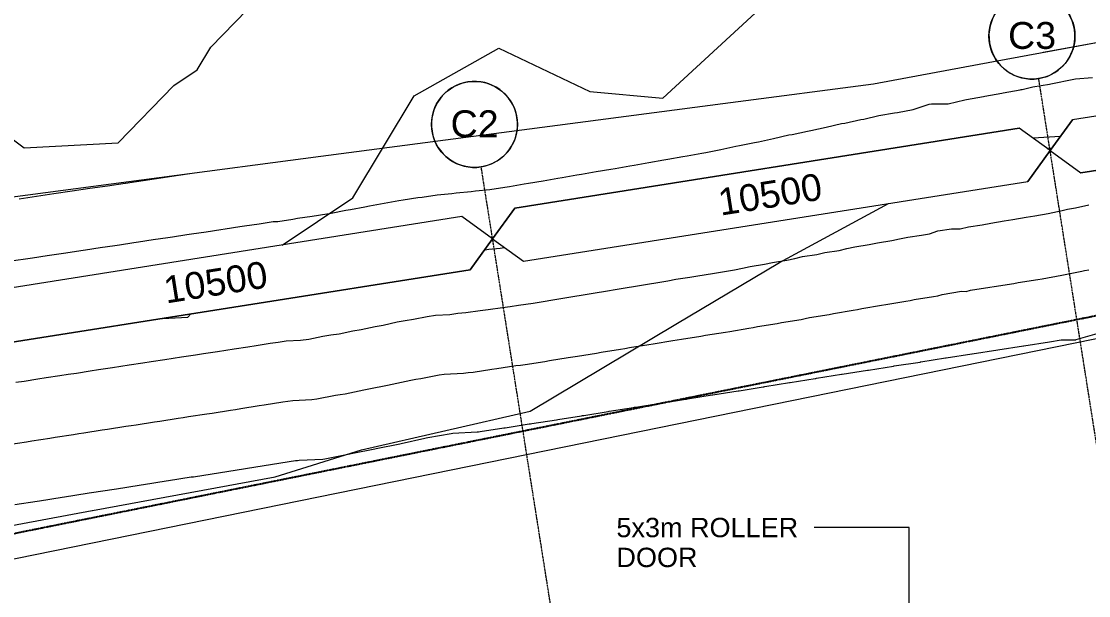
# Model space of a CAD drawing. Header units: millimetres. Extents: x -2612262 to -2065320, y 3717813 to 4283368.
# Drawn here: x -2326216 to -2306361, y 4045058 to 4055740 of the extents above; entities that cross this region are included whole.
import ezdxf

# ---------------------------------------------------------------- set-up
doc = ezdxf.new("R2010")
doc.units = ezdxf.units.MM
for name, pattern in [('AEC_Double Dash', [39, 15, -4, 6, -4, 6, -4]), ('Aligning Line', [3.2004, 1.6002, -1.6002]), ('BOUNDARY Tighter', [8, 4, -2, 0, -2]), ('Grid Line', [21, 12, -3, 3, -3])]:
    doc.linetypes.add(name, pattern=pattern)
for name, color, linetype, lineweight in [('A-ANNO-DIMS', 211, 'Continuous', 5), ('A-ANNO-DIMS-200', 211, 'Continuous', 5), ('A-ANNO-NOTE', 131, 'Continuous', 5), ('A-DETL', 90, 'Continuous', 18), ('A-DETL-GENF', 92, 'Continuous', 5), ('A-FLOR', 192, 'Continuous', 5), ('C-PROP-LINE', 91, 'AEC_Double Dash', 13), ('C-TOPO', 7, 'Continuous', 5), ('C-TOPO-MAJR', 7, 'Continuous', 20), ('C-TOPO-MINR', 7, 'Continuous', 5), ('G-ANNO-REFR', 1, 'Aligning Line', 5), ('G-ANNO-TEXT', 231, 'Continuous', 5), ('S-GRID', 1, 'Continuous', 5), ('S-GRID-IDEN', 1, 'Continuous', 5)]:
    doc.layers.add(name, color=color, linetype=linetype, lineweight=lineweight)
doc.styles.add('Arial', font='arial.ttf', dxfattribs={"height": 500})
doc.styles.add('Arial_4', font='arial.ttf', dxfattribs={"height": 360})
doc.dimstyles.new('2_5-Diagonal-_deg_-Decimal_O', dxfattribs={"dimscale": 304.8, "dimtxt": 510.1297, "dimasz": 0.984252, "dimexe": 0.656168, "dimexo": 0.0625, "dimgap": 0.984252, "dimtad": 1, "dimdec": 0, "dimzin": 0, "dimdsep": 46, "dimtxsty": 'Arial', "dimblk1": 'OBLIQUE', "dimblk2": 'OBLIQUE', "dimsah": 1, "dimcen": 0.09, "dimdle": 0.656168, "dimazin": 0, "dimtfac": 1, "dimtdec": 4, "dimtix": 1, "dimtmove": 0, "dimatfit": 3, "dimfxl": 3.28084, "dimfxlon": 1, "dimtvp": 1, "dimtfill": 1, "dimtolj": 1, "dimtzin": 0, "dimlwd": 15, "dimlwe": 15, "dimarcsym": 2})
picture_1 = doc.add_image_def('image1.jpg', size_in_pixel=(6528, 5638))

# ---------------------------------------------------------------- blocks, each defined once
blk = doc.blocks.new('Family - ___-240017-GA - Part B')
at = {"layer": 'C-PROP-LINE', "color": 20}
blk.add_line((-2260611, 4059444), (-2348376, 4041776), dxfattribs=at)
blk = doc.blocks.new('Dimension - Grids _2D_ - 1-200-2187043-GA - Part B')
at = {"layer": 'A-DETL-GENF'}
for p, q in [((-4573, 500), (-5073, 0)), ((-5073, 0), (-4573, 500)), ((4927, 500), (-4573, 500)), ((-4573, 500), (4927, 500)), ((5427, 0), (4927, 500)), ((5427, 0), (4927, 500)), ((-5073, 0), (-4573, -500)), ((-5073, 0), (-4573, -500)), ((4927, -500), (5427, 0)), ((5427, 0), (4927, -500)), ((-4573, -500), (4927, -500)), ((-4573, -500), (4927, -500))]:
    blk.add_line(p, q, dxfattribs=at)
blk = doc.blocks.new('Dimension - Grids _2D_ - 1-200-2186991-GA - Part B')
at = {"layer": 'A-DETL-GENF'}
for p, q in [((-4573, 500), (-5073, 0)), ((-5073, 0), (-4573, 500)), ((4927, 500), (-4573, 500)), ((-4573, 500), (4927, 500)), ((5427, 0), (4927, 500)), ((5427, 0), (4927, 500)), ((-5073, 0), (-4573, -500)), ((-5073, 0), (-4573, -500)), ((4927, -500), (5427, 0)), ((5427, 0), (4927, -500)), ((-4573, -500), (4927, -500)), ((-4573, -500), (4927, -500))]:
    blk.add_line(p, q, dxfattribs=at)
blk = doc.blocks.new('Grid - A1-203820-GA - Part B')
at = {"layer": 'S-GRID-IDEN'}
blk.add_circle((0, 0), 4, dxfattribs=at)
for start, end in [(360, 180), (180, 360)]:
    blk.add_arc((0, 0), 4, start, end, dxfattribs=at)
blk = doc.blocks.new('DIMBLOCK1-GA - Part B')
at = {"layer": 'A-ANNO-DIMS-200', "lineweight": 15}
for p, q in [((-2327823, 4050069), (-2327874, 4050388)), ((-2327823, 4050069), (-2327698, 4050241)), ((-2327823, 4050069), (-2327948, 4049898)), ((-2327823, 4050069), (-2327823, 4050069)), ((-2327823, 4050069), (-2327792, 4049872)), ((-2337983, 4048155), (-2338052, 4048471)), ((-2337983, 4048155), (-2337869, 4048334)), ((-2337983, 4048155), (-2338098, 4047977)), ((-2337983, 4048155), (-2337941, 4047960))]:
    blk.add_line(p, q, dxfattribs=at)
for start, end in [(98.93584, 102.39889), (99.00033, 102.33441)]:
    blk.add_arc((-2300024, 3874558), 177699, start, end, dxfattribs=at)
at = {"layer": 'A-ANNO-DIMS-200', "color": 0, "lineweight": 15, "insert": (-2333895, 4049968), "char_height": 500, "width": 1958.9, "attachment_point": 1, "rotation": 10.6674, "line_spacing_factor": 0.941778, "style": 'Arial', "bg_fill": 3, "box_fill_scale": 1.25, "bg_fill_color": 256, "bg_fill_true_color": 13158600, "bg_fill_transparency": 0}
blk.add_mtext('3.33°', dxfattribs=at)
blk = doc.blocks.new('_Oblique')
at = {"color": 0, "linetype": 'ByBlock', "lineweight": -2}
blk.add_line((-0.5, -0.5), (0.5, 0.5), dxfattribs=at)
blk = doc.blocks.new('DIMBLOCK2-GA - Part B')
at = {"layer": 'A-ANNO-DIMS-200', "lineweight": 15}
for p, q in [((-2337980, 4048142), (-2338057, 4048493)), ((-2337980, 4048142), (-2337866, 4048320)), ((-2337980, 4048142), (-2338095, 4047963)), ((-2337980, 4048142), (-2337980, 4048142)), ((-2337980, 4048142), (-2337938, 4047946)), ((-2348008, 4045641), (-2348105, 4045988)), ((-2348008, 4045641), (-2347904, 4045826)), ((-2348008, 4045641), (-2348112, 4045457)), ((-2348008, 4045641), (-2347954, 4045449))]:
    blk.add_line(p, q, dxfattribs=at)
for start, end in [(102.26992, 105.7319), (102.33441, 105.66741)]:
    blk.add_arc((-2300024, 3874558), 177685, start, end, dxfattribs=at)
at = {"layer": 'A-ANNO-DIMS-200', "color": 0, "lineweight": 15, "insert": (-2344034, 4047688), "char_height": 500, "width": 1958.9, "attachment_point": 1, "rotation": 14.0009, "line_spacing_factor": 0.941778, "style": 'Arial', "bg_fill": 3, "box_fill_scale": 1.25, "bg_fill_color": 256, "bg_fill_true_color": 13158600, "bg_fill_transparency": 0}
blk.add_mtext('3.33°', dxfattribs=at)

msp = doc.modelspace()

# ---------------------------------------------------------------- linework, layer by layer
at = {"layer": 'A-DETL', "linetype": 'BOUNDARY Tighter', "lineweight": 25}
msp.add_line((-2260610.9, 4059443.9), (-2352562.9, 4040932.7), dxfattribs=at)
at = {"layer": 'A-FLOR'}
msp.add_line((-2352562.9, 4040410), (-2277851.4, 4055610.2), dxfattribs=at)
at = {"layer": 'C-TOPO'}
for p, q in [((-2308129.2, 4054993.8), (-2298563.6, 4056765.9)), ((-2307208.8, 4055164.3), (-2300044.7, 4056491.5)), ((-2310364.7, 4054579.7), (-2308129.2, 4054993.8)), ((-2313024.2, 4054230.7), (-2310364.7, 4054579.7)), ((-2320644.8, 4053230.9), (-2313024.2, 4054230.7)), ((-2328587.6, 4052188.8), (-2320644.8, 4053230.9))]:
    msp.add_line(p, q, dxfattribs=at)
at = {"layer": 'C-TOPO-MAJR', "color": 8, "lineweight": 15}
for p, q in [((-2307127.7, 4053370.9), (-2307078.5, 4053382.6)), ((-2307078.5, 4053382.6), (-2307039.4, 4053389.1)), ((-2317595.4, 4051491.5), (-2317517.5, 4051503.8)), ((-2317517.5, 4051503.8), (-2317310.5, 4051522.2)), ((-2317310.5, 4051522.2), (-2317232.3, 4051535))]:
    msp.add_line(p, q, dxfattribs=at)
at = {"layer": 'C-TOPO-MINR', "color": 253}
for p, q in [((-2322691.1, 4055259.5), (-2321563.8, 4056423.5)), ((-2314283.6, 4054307.9), (-2312008.8, 4056407.4)), ((-2322945.2, 4054838), (-2322691.1, 4055259.5)), ((-2318905.8, 4054357), (-2317332.7, 4055241.3)), ((-2317332.7, 4055241.3), (-2315638.5, 4054435.1)), ((-2323379.9, 4054547.5), (-2322945.2, 4054838)), ((-2307065.2, 4054578.5), (-2306636.4, 4054665.1)), ((-2306636.4, 4054665.1), (-2306603.2, 4054672.7)), ((-2306603.2, 4054672.7), (-2306288.1, 4054694.5)), ((-2324413.2, 4053479.3), (-2323379.9, 4054547.5)), ((-2315638.5, 4054435.1), (-2314283.6, 4054307.9)), ((-2308290.7, 4054347.5), (-2307977.4, 4054405.1)), ((-2307977.4, 4054405.1), (-2307952.8, 4054408.9)), ((-2307952.8, 4054408.9), (-2307638, 4054467)), ((-2307638, 4054467), (-2307617.7, 4054470.5)), ((-2307617.7, 4054470.5), (-2307597.1, 4054474.7)), ((-2307597.1, 4054474.7), (-2307399.2, 4054521.8)), ((-2307399.2, 4054521.8), (-2307091.7, 4054572.3)), ((-2307091.7, 4054572.3), (-2307065.2, 4054578.5)), ((-2320051.2, 4052456.9), (-2318905.8, 4054357)), ((-2309624.8, 4054098.6), (-2309325.8, 4054197.5)), ((-2309325.8, 4054197.5), (-2309285.8, 4054203.7)), ((-2309285.8, 4054203.7), (-2308973.7, 4054202.4)), ((-2308973.7, 4054202.4), (-2308663.9, 4054280.7)), ((-2308663.9, 4054280.7), (-2308631.2, 4054285.5)), ((-2308631.2, 4054285.5), (-2308319.4, 4054342.8)), ((-2308319.4, 4054342.8), (-2308290.7, 4054347.5)), ((-2310264.5, 4053986.9), (-2309970.2, 4054038.6)), ((-2309970.2, 4054038.6), (-2309919.9, 4054046.7)), ((-2309919.9, 4054046.7), (-2309624.8, 4054098.6)), ((-2326843.9, 4053889.7), (-2326161.5, 4053387.7)), ((-2311246, 4053773.8), (-2310958.3, 4053838.5)), ((-2310958.3, 4053838.5), (-2310899.8, 4053847.7)), ((-2310899.8, 4053847.7), (-2310602.3, 4053913.9)), ((-2310602.3, 4053913.9), (-2310544.5, 4053922.7)), ((-2310544.5, 4053922.7), (-2310264.5, 4053986.9)), ((-2312225.6, 4053562.6), (-2311941.6, 4053626.1)), ((-2311941.6, 4053626.1), (-2311876.6, 4053636.3)), ((-2311876.6, 4053636.3), (-2311593.5, 4053699.9)), ((-2311593.5, 4053699.9), (-2311530.5, 4053709.8)), ((-2311530.5, 4053709.8), (-2311246, 4053773.8)), ((-2326161.5, 4053387.7), (-2324413.2, 4053479.3)), ((-2313205.4, 4053357.6), (-2312926, 4053417.6)), ((-2312926, 4053417.6), (-2312855, 4053428.8)), ((-2312855, 4053428.8), (-2312575.1, 4053489)), ((-2312575.1, 4053489), (-2312505.7, 4053499.9)), ((-2312505.7, 4053499.9), (-2312225.6, 4053562.6)), ((-2314187.4, 4053176.2), (-2313910.4, 4053225.3)), ((-2313910.4, 4053225.3), (-2313832.9, 4053237.2)), ((-2313832.9, 4053237.2), (-2313554.9, 4053286.4)), ((-2313554.9, 4053286.4), (-2313482, 4053298.2)), ((-2313482, 4053298.2), (-2313205.4, 4053357.6)), ((-2315249.4, 4052992.7), (-2315170.5, 4053005.2)), ((-2315170.5, 4053005.2), (-2314894, 4053054.1)), ((-2314894, 4053054.1), (-2314815.8, 4053066.4)), ((-2314815.8, 4053066.4), (-2314540.9, 4053115.1)), ((-2314540.9, 4053115.1), (-2314263.7, 4053164.2)), ((-2314263.7, 4053164.2), (-2314187.4, 4053176.2)), ((-2323951.8, 4052781.2), (-2323621.7, 4052830.2)), ((-2323621.7, 4052830.2), (-2323621, 4052830.3)), ((-2323621, 4052830.3), (-2323291.9, 4052879.2)), ((-2323291.9, 4052879.2), (-2323291.5, 4052879.2)), ((-2323291.5, 4052879.2), (-2323037.3, 4052917)), ((-2316508.4, 4052773.2), (-2316234.7, 4052821.6)), ((-2316234.7, 4052821.6), (-2316153.3, 4052834.4)), ((-2316153.3, 4052834.4), (-2315879.5, 4052882.8)), ((-2315879.5, 4052882.8), (-2315798.8, 4052895.6)), ((-2315798.8, 4052895.6), (-2315524.8, 4052944)), ((-2315524.8, 4052944), (-2315249.4, 4052992.7)), ((-2325269.8, 4052585.7), (-2324941.7, 4052634.4)), ((-2324941.7, 4052634.4), (-2324613.1, 4052683.1)), ((-2324613.1, 4052683.1), (-2324611.1, 4052683.4)), ((-2324611.1, 4052683.4), (-2324282.3, 4052732.2)), ((-2324282.3, 4052732.2), (-2324280.7, 4052732.4)), ((-2324280.7, 4052732.4), (-2323951.8, 4052781.2)), ((-2317767.7, 4052587.7), (-2317499.9, 4052611.5)), ((-2317499.9, 4052611.5), (-2317220.9, 4052657.2)), ((-2317220.9, 4052657.2), (-2317135.4, 4052670.3)), ((-2317135.4, 4052670.3), (-2316861.9, 4052715.2)), ((-2316861.9, 4052715.2), (-2316781.2, 4052728.4)), ((-2316781.2, 4052728.4), (-2316508.4, 4052773.2)), ((-2326258.7, 4052438.9), (-2325931.6, 4052487.5)), ((-2325931.6, 4052487.5), (-2325613, 4052534.9)), ((-2325613, 4052534.9), (-2325609.7, 4052535.4)), ((-2325609.7, 4052535.4), (-2325272.6, 4052585.2)), ((-2325272.6, 4052585.2), (-2325269.8, 4052585.7)), ((-2319469.3, 4052360.3), (-2319195.1, 4052404.8)), ((-2319195.1, 4052404.8), (-2319114.8, 4052419.3)), ((-2319114.8, 4052419.3), (-2318840.4, 4052463.9)), ((-2318840.4, 4052463.9), (-2318757.8, 4052467.7)), ((-2318757.8, 4052467.7), (-2318483.8, 4052512.3)), ((-2318483.8, 4052512.3), (-2318207.8, 4052537)), ((-2318207.8, 4052537), (-2318126.2, 4052549.9)), ((-2318126.2, 4052549.9), (-2317850.7, 4052574.6)), ((-2317850.7, 4052574.6), (-2317767.7, 4052587.7)), ((-2320450.4, 4052174.7), (-2320178.9, 4052224.7)), ((-2320178.9, 4052224.7), (-2320095.7, 4052241.6)), ((-2320095.7, 4052241.6), (-2319823.8, 4052291.6)), ((-2319823.8, 4052291.6), (-2319741.7, 4052310.3)), ((-2319741.7, 4052310.3), (-2319469.3, 4052360.3)), ((-2307111.5, 4052167.8), (-2306856.8, 4052219.9)), ((-2306856.8, 4052219.9), (-2306757.8, 4052243.5)), ((-2306757.8, 4052243.5), (-2306604.1, 4052268.7)), ((-2306604.1, 4052268.7), (-2306359.2, 4052326.2)), ((-2321793.3, 4051974.9), (-2321528.9, 4052014.3)), ((-2321528.9, 4052014.3), (-2321442, 4052018.2)), ((-2321442, 4052018.2), (-2321163.2, 4052059.5)), ((-2321163.2, 4052059.5), (-2321078.1, 4052076.6)), ((-2321078.1, 4052076.6), (-2320806.7, 4052117)), ((-2320806.7, 4052117), (-2320534.7, 4052157.4)), ((-2320534.7, 4052157.4), (-2320450.4, 4052174.7)), ((-2308183.8, 4051986), (-2307930.9, 4052026.9)), ((-2307930.9, 4052026.9), (-2307773.2, 4052055.9)), ((-2307773.2, 4052055.9), (-2307520.9, 4052095.1)), ((-2307520.9, 4052095.1), (-2307363.1, 4052124.2)), ((-2307363.1, 4052124.2), (-2307111.5, 4052167.8)), ((-2323050.1, 4051786.7), (-2322779, 4051826.9)), ((-2322779, 4051826.9), (-2322507.4, 4051867.3)), ((-2322507.4, 4051867.3), (-2322421.8, 4051880.8)), ((-2322421.8, 4051880.8), (-2322150.4, 4051921.1)), ((-2322150.4, 4051921.1), (-2322064.7, 4051934.6)), ((-2322064.7, 4051934.6), (-2321793.3, 4051974.9)), ((-2309320.5, 4051789.8), (-2309167.8, 4051840.3)), ((-2309167.8, 4051840.3), (-2308911.2, 4051880.1)), ((-2308911.2, 4051880.1), (-2308752.6, 4051879.4)), ((-2308752.6, 4051879.4), (-2308595.1, 4051919.2)), ((-2308595.1, 4051919.2), (-2308341.6, 4051957)), ((-2308341.6, 4051957), (-2308183.8, 4051986)), ((-2324392.8, 4051585.1), (-2324122, 4051625.3)), ((-2324122, 4051625.3), (-2324035.4, 4051638.9)), ((-2324035.4, 4051638.9), (-2323764.7, 4051679.1)), ((-2323764.7, 4051679.1), (-2323493, 4051719.3)), ((-2323493, 4051719.3), (-2323406.9, 4051732.9)), ((-2323406.9, 4051732.9), (-2323136.2, 4051773.1)), ((-2323136.2, 4051773.1), (-2323050.1, 4051786.7)), ((-2310444.7, 4051587.7), (-2310291.4, 4051621.9)), ((-2310291.4, 4051621.9), (-2310021, 4051663)), ((-2310021, 4051663), (-2309877.4, 4051695.9)), ((-2309877.4, 4051695.9), (-2309726.4, 4051722.5)), ((-2309726.4, 4051722.5), (-2309471.2, 4051763.3)), ((-2309471.2, 4051763.3), (-2309320.5, 4051789.8)), ((-2325735.8, 4051383.5), (-2325472.8, 4051422.6)), ((-2325472.8, 4051422.6), (-2325385.8, 4051436.3)), ((-2325385.8, 4051436.3), (-2325107.8, 4051477.4)), ((-2325107.8, 4051477.4), (-2325020.7, 4051491.2)), ((-2325020.7, 4051491.2), (-2324750.3, 4051531.3)), ((-2324750.3, 4051531.3), (-2324479.4, 4051571.4)), ((-2324479.4, 4051571.4), (-2324392.8, 4051585.1)), ((-2311416.7, 4051405.3), (-2311269.6, 4051438.4)), ((-2311269.6, 4051438.4), (-2311004.4, 4051479.9)), ((-2311004.4, 4051479.9), (-2310857.1, 4051513.1)), ((-2310857.1, 4051513.1), (-2310708.2, 4051546.6)), ((-2310708.2, 4051546.6), (-2310444.7, 4051587.7)), ((-2326363.6, 4051289.5), (-2326093.5, 4051329.6)), ((-2326093.5, 4051329.6), (-2326005.9, 4051343.4)), ((-2326005.9, 4051343.4), (-2325735.8, 4051383.5)), ((-2312656.1, 4051182.5), (-2312389.7, 4051224.4)), ((-2312389.7, 4051224.4), (-2312243, 4051256)), ((-2312243, 4051256), (-2311976.3, 4051297.9)), ((-2311976.3, 4051297.9), (-2311830.1, 4051330.6)), ((-2311830.1, 4051330.6), (-2311681.8, 4051363.8)), ((-2311681.8, 4051363.8), (-2311416.7, 4051405.3)), ((-2313630.6, 4051009.3), (-2313356.6, 4051051.4)), ((-2313356.6, 4051051.4), (-2313209.7, 4051077.4)), ((-2313209.7, 4051077.4), (-2312948.8, 4051119.6)), ((-2312948.8, 4051119.6), (-2312803.2, 4051150.9)), ((-2312803.2, 4051150.9), (-2312656.1, 4051182.5)), ((-2307225.7, 4050952.7), (-2306858.4, 4051016.4)), ((-2306858.4, 4051016.4), (-2306486.6, 4051092.5)), ((-2306486.6, 4051092.5), (-2306437.1, 4051104.3)), ((-2306437.1, 4051104.3), (-2306360.3, 4051116.9)), ((-2315018.7, 4050778.9), (-2314752.7, 4050820.9)), ((-2314752.7, 4050820.9), (-2314604.8, 4050847.1)), ((-2314604.8, 4050847.1), (-2314338.1, 4050889.2)), ((-2314338.1, 4050889.2), (-2314191.6, 4050915.1)), ((-2314191.6, 4050915.1), (-2314043.8, 4050941.3)), ((-2314043.8, 4050941.3), (-2313777.6, 4050983.3)), ((-2313777.6, 4050983.3), (-2313630.6, 4051009.3)), ((-2308116, 4050807.5), (-2307751, 4050866.6)), ((-2307751, 4050866.6), (-2307671, 4050881.3)), ((-2307671, 4050881.3), (-2307304.9, 4050938.1)), ((-2307304.9, 4050938.1), (-2307225.7, 4050952.7)), ((-2316141.7, 4050590.4), (-2315993.5, 4050616.6)), ((-2315993.5, 4050616.6), (-2315727.9, 4050658.5)), ((-2315727.9, 4050658.5), (-2315580.2, 4050684.6)), ((-2315580.2, 4050684.6), (-2315313.8, 4050726.7)), ((-2315313.8, 4050726.7), (-2315166.6, 4050752.8)), ((-2315166.6, 4050752.8), (-2315018.7, 4050778.9)), ((-2309604.5, 4050564.4), (-2309246.9, 4050621.6)), ((-2309246.9, 4050621.6), (-2309168.4, 4050635.4)), ((-2309168.4, 4050635.4), (-2309088.9, 4050661.7)), ((-2309088.9, 4050661.7), (-2308723.9, 4050718.3)), ((-2308723.9, 4050718.3), (-2308642, 4050718)), ((-2308642, 4050718), (-2308560.7, 4050738.5)), ((-2308560.7, 4050738.5), (-2308196.8, 4050792.7)), ((-2308196.8, 4050792.7), (-2308116, 4050807.5)), ((-2317531.7, 4050378.1), (-2317267.3, 4050419.9)), ((-2317267.3, 4050419.9), (-2317121.2, 4050432.9)), ((-2317121.2, 4050432.9), (-2316969, 4050457.7)), ((-2316969, 4050457.7), (-2316697, 4050499.7)), ((-2316697, 4050499.7), (-2316548.4, 4050524.1)), ((-2316548.4, 4050524.1), (-2316289.4, 4050566.1)), ((-2316289.4, 4050566.1), (-2316141.7, 4050590.4)), ((-2310583.2, 4050400.6), (-2310217.2, 4050457.8)), ((-2310217.2, 4050457.8), (-2310136, 4050475.9)), ((-2310136, 4050475.9), (-2309759.2, 4050533.2)), ((-2309759.2, 4050533.2), (-2309683.8, 4050550.5)), ((-2309683.8, 4050550.5), (-2309604.5, 4050564.4)), ((-2318923.4, 4050201.4), (-2318666.2, 4050247.9)), ((-2318666.2, 4050247.9), (-2318513.5, 4050272.7)), ((-2318513.5, 4050272.7), (-2318247.3, 4050285.1)), ((-2318247.3, 4050285.1), (-2318096.8, 4050309.5)), ((-2318096.8, 4050309.5), (-2317945.1, 4050323.1)), ((-2317945.1, 4050323.1), (-2317682.5, 4050364.6)), ((-2317682.5, 4050364.6), (-2317531.7, 4050378.1)), ((-2311632.3, 4050214.6), (-2311551.9, 4050232.6)), ((-2311551.9, 4050232.6), (-2311186.8, 4050289.8)), ((-2311186.8, 4050289.8), (-2311107.7, 4050307.6)), ((-2311107.7, 4050307.6), (-2310741.3, 4050365)), ((-2310741.3, 4050365), (-2310662.7, 4050382.7)), ((-2310662.7, 4050382.7), (-2310583.2, 4050400.6)), ((-2319895.7, 4050009.7), (-2319636.9, 4050062.4)), ((-2319636.9, 4050062.4), (-2319485.7, 4050090.3)), ((-2319485.7, 4050090.3), (-2319227.4, 4050148.8)), ((-2319227.4, 4050148.8), (-2319076, 4050176.6)), ((-2319076, 4050176.6), (-2318923.4, 4050201.4)), ((-2313037, 4049972.9), (-2312682.2, 4050030.4)), ((-2312682.2, 4050030.4), (-2312602, 4050047.6)), ((-2312602, 4050047.6), (-2312521.1, 4050064.9)), ((-2312521.1, 4050064.9), (-2312157.1, 4050122.2)), ((-2312157.1, 4050122.2), (-2312076.9, 4050139.5)), ((-2312076.9, 4050139.5), (-2311711.6, 4050196.9)), ((-2311711.6, 4050196.9), (-2311632.3, 4050214.6)), ((-2321023.5, 4049808.2), (-2320868.4, 4049831.2)), ((-2320868.4, 4049831.2), (-2320608.5, 4049883.6)), ((-2320608.5, 4049883.6), (-2320457.5, 4049906)), ((-2320457.5, 4049906), (-2320306.2, 4049928.5)), ((-2320306.2, 4049928.5), (-2320046.8, 4049981.9)), ((-2320046.8, 4049981.9), (-2319895.7, 4050009.7)), ((-2314016.9, 4049815.1), (-2313933.9, 4049829.8)), ((-2313933.9, 4049829.8), (-2313572.7, 4049886.8)), ((-2313572.7, 4049886.8), (-2313490.6, 4049901.3)), ((-2313490.6, 4049901.3), (-2313118.5, 4049958.5)), ((-2313118.5, 4049958.5), (-2313037, 4049972.9)), ((-2306593, 4049819.7), (-2306115.8, 4049960.4)), ((-2322567.1, 4049601.6), (-2322413.6, 4049624.5)), ((-2322413.6, 4049624.5), (-2322259.7, 4049647.3)), ((-2322259.7, 4049647.3), (-2322001.8, 4049688)), ((-2322001.8, 4049688), (-2321848.5, 4049710.7)), ((-2321848.5, 4049710.7), (-2321589.6, 4049751.6)), ((-2321589.6, 4049751.6), (-2321436.8, 4049774.3)), ((-2321436.8, 4049774.3), (-2321288, 4049796.4)), ((-2321288, 4049796.4), (-2321023.5, 4049808.2)), ((-2315430.6, 4049585.6), (-2315071.3, 4049642.3)), ((-2315071.3, 4049642.3), (-2314987.5, 4049657.1)), ((-2314987.5, 4049657.1), (-2314903.3, 4049672)), ((-2314903.3, 4049672), (-2314543.9, 4049728.8)), ((-2314543.9, 4049728.8), (-2314460.2, 4049743.6)), ((-2314460.2, 4049743.6), (-2314099.2, 4049800.5)), ((-2314099.2, 4049800.5), (-2314016.9, 4049815.1)), ((-2308526.3, 4049557.8), (-2308051.9, 4049628.4)), ((-2308051.9, 4049628.4), (-2308048.3, 4049629.1)), ((-2308048.3, 4049629.1), (-2307571.1, 4049706.3)), ((-2307571.1, 4049706.3), (-2307568.9, 4049706.7)), ((-2307568.9, 4049706.7), (-2307088.9, 4049781.2)), ((-2307088.9, 4049781.2), (-2307088.2, 4049781.3)), ((-2307088.2, 4049781.3), (-2306874.3, 4049818.4)), ((-2306874.3, 4049818.4), (-2306598.7, 4049818.6)), ((-2306598.7, 4049818.6), (-2306595.9, 4049819.1)), ((-2306595.9, 4049819.1), (-2306593, 4049819.7)), ((-2323801.3, 4049411.4), (-2323544.8, 4049451.8)), ((-2323544.8, 4049451.8), (-2323390.4, 4049474.7)), ((-2323390.4, 4049474.7), (-2323235.4, 4049497.7)), ((-2323235.4, 4049497.7), (-2322978.7, 4049538.2)), ((-2322978.7, 4049538.2), (-2322824.9, 4049561)), ((-2322824.9, 4049561), (-2322567.1, 4049601.6)), ((-2316477.8, 4049414.3), (-2316391.6, 4049428.5)), ((-2316391.6, 4049428.5), (-2316043.5, 4049485)), ((-2316043.5, 4049485), (-2315958.3, 4049499)), ((-2315958.3, 4049499), (-2315872.9, 4049514.1)), ((-2315872.9, 4049514.1), (-2315515.2, 4049570.6)), ((-2315515.2, 4049570.6), (-2315430.6, 4049585.6)), ((-2309482.6, 4049406.3), (-2309022.5, 4049479.9)), ((-2309022.5, 4049479.9), (-2309016.2, 4049481)), ((-2309016.2, 4049481), (-2309009.9, 4049483.1)), ((-2309009.9, 4049483.1), (-2308536.6, 4049556.5)), ((-2308536.6, 4049556.5), (-2308531.5, 4049556.5)), ((-2308531.5, 4049556.5), (-2308526.3, 4049557.8)), ((-2325192.6, 4049198.1), (-2324938, 4049238.1)), ((-2324938, 4049238.1), (-2324778, 4049261.8)), ((-2324778, 4049261.8), (-2324522.5, 4049302.1)), ((-2324522.5, 4049302.1), (-2324367.3, 4049325.1)), ((-2324367.3, 4049325.1), (-2324211.9, 4049348.1)), ((-2324211.9, 4049348.1), (-2323956.3, 4049388.4)), ((-2323956.3, 4049388.4), (-2323801.3, 4049411.4)), ((-2317813.8, 4049216.2), (-2317460.7, 4049271.9)), ((-2317460.7, 4049271.9), (-2317372.2, 4049279.8)), ((-2317372.2, 4049279.8), (-2317017.1, 4049335.9)), ((-2317017.1, 4049335.9), (-2316931.9, 4049343.5)), ((-2316931.9, 4049343.5), (-2316843.1, 4049358)), ((-2316843.1, 4049358), (-2316477.8, 4049414.3)), ((-2310945.7, 4049176.9), (-2310478.3, 4049250.1)), ((-2310478.3, 4049250.1), (-2310468.3, 4049252.3)), ((-2310468.3, 4049252.3), (-2310458.2, 4049254.6)), ((-2310458.2, 4049254.6), (-2309989.7, 4049327.8)), ((-2309989.7, 4049327.8), (-2309980.6, 4049329.8)), ((-2309980.6, 4049329.8), (-2309497.5, 4049403.3)), ((-2309497.5, 4049403.3), (-2309490.2, 4049405)), ((-2309490.2, 4049405), (-2309482.6, 4049406.3)), ((-2326321.6, 4049025.9), (-2326164.6, 4049049.1)), ((-2326164.6, 4049049.1), (-2325911.2, 4049089.1)), ((-2325911.2, 4049089.1), (-2325754.7, 4049112.3)), ((-2325754.7, 4049112.3), (-2325500.4, 4049152.3)), ((-2325500.4, 4049152.3), (-2325344.4, 4049175.5)), ((-2325344.4, 4049175.5), (-2325192.6, 4049198.1)), ((-2319316.6, 4048989.6), (-2318970.3, 4049068.1)), ((-2318970.3, 4049068.1), (-2318879.3, 4049084.8)), ((-2318879.3, 4049084.8), (-2318787.6, 4049099.7)), ((-2318787.6, 4049099.7), (-2318441.9, 4049162.2)), ((-2318441.9, 4049162.2), (-2318350.1, 4049177.1)), ((-2318350.1, 4049177.1), (-2317992.1, 4049193.7)), ((-2317992.1, 4049193.7), (-2317903.3, 4049208.2)), ((-2317903.3, 4049208.2), (-2317813.8, 4049216.2)), ((-2311910.9, 4049022.9), (-2311446.8, 4049095.9)), ((-2311446.8, 4049095.9), (-2311434.5, 4049098.6)), ((-2311434.5, 4049098.6), (-2311421.9, 4049101.4)), ((-2311421.9, 4049101.4), (-2310956.9, 4049174.4)), ((-2310956.9, 4049174.4), (-2310945.7, 4049176.9)), ((-2320192, 4048814.1), (-2319845, 4048885.5)), ((-2319845, 4048885.5), (-2319754.2, 4048902.2)), ((-2319754.2, 4048902.2), (-2319407.5, 4048972.8)), ((-2319407.5, 4048972.8), (-2319316.6, 4048989.6)), ((-2313350.7, 4048793.3), (-2312880.3, 4048865.6)), ((-2312880.3, 4048865.6), (-2312864.4, 4048868.4)), ((-2312864.4, 4048868.4), (-2312415.6, 4048941.1)), ((-2312415.6, 4048941.1), (-2312400.9, 4048944.2)), ((-2312400.9, 4048944.2), (-2312386.1, 4048947.4)), ((-2312386.1, 4048947.4), (-2311924.5, 4049020)), ((-2311924.5, 4049020), (-2311910.9, 4049022.9)), ((-2321697.5, 4048605.6), (-2321352.1, 4048660.1)), ((-2321352.1, 4048660.1), (-2321258.6, 4048673.9)), ((-2321258.6, 4048673.9), (-2321167.6, 4048687.5)), ((-2321167.6, 4048687.5), (-2320814.2, 4048703.2)), ((-2320814.2, 4048703.2), (-2320721, 4048717)), ((-2320721, 4048717), (-2320373.7, 4048787.1)), ((-2320373.7, 4048787.1), (-2320282.9, 4048800.6)), ((-2320282.9, 4048800.6), (-2320192, 4048814.1)), ((-2314788, 4048565.1), (-2314335, 4048636.6)), ((-2314335, 4048636.6), (-2314315.6, 4048640.1)), ((-2314315.6, 4048640.1), (-2313860.4, 4048711.9)), ((-2313860.4, 4048711.9), (-2313842.2, 4048715.1)), ((-2313842.2, 4048715.1), (-2313824, 4048718.3)), ((-2313824, 4048718.3), (-2313367.8, 4048790.3)), ((-2313367.8, 4048790.3), (-2313350.7, 4048793.3)), ((-2323106.7, 4048386.9), (-2322764.6, 4048440.8)), ((-2322764.6, 4048440.8), (-2322669.2, 4048455)), ((-2322669.2, 4048455), (-2322325.7, 4048509.1)), ((-2322325.7, 4048509.1), (-2322230.8, 4048523.2)), ((-2322230.8, 4048523.2), (-2322135.8, 4048537.3)), ((-2322135.8, 4048537.3), (-2321791.8, 4048591.6)), ((-2321791.8, 4048591.6), (-2321697.5, 4048605.6)), ((-2315752.4, 4048411.6), (-2315302.4, 4048482.7)), ((-2315302.4, 4048482.7), (-2315280.9, 4048486.5)), ((-2315280.9, 4048486.5), (-2314828.9, 4048557.9)), ((-2314828.9, 4048557.9), (-2314808.5, 4048561.5)), ((-2314808.5, 4048561.5), (-2314788, 4048565.1)), ((-2324175.9, 4048222), (-2324078.1, 4048236.5)), ((-2324078.1, 4048236.5), (-2323738, 4048290.1)), ((-2323738, 4048290.1), (-2323641, 4048304.5)), ((-2323641, 4048304.5), (-2323299.5, 4048358.3)), ((-2323299.5, 4048358.3), (-2323203.2, 4048372.6)), ((-2323203.2, 4048372.6), (-2323106.7, 4048386.9)), ((-2317212.7, 4048181.6), (-2316766.9, 4048252)), ((-2316766.9, 4048252), (-2316742.5, 4048254.2)), ((-2316742.5, 4048254.2), (-2316717.2, 4048258.3)), ((-2316717.2, 4048258.3), (-2316258.5, 4048329)), ((-2316258.5, 4048329), (-2316234.8, 4048332.9)), ((-2316234.8, 4048332.9), (-2315797.6, 4048403.9)), ((-2315797.6, 4048403.9), (-2315775, 4048407.6)), ((-2315775, 4048407.6), (-2315752.4, 4048411.6)), ((-2325585.4, 4048003.6), (-2325247.6, 4048056.8)), ((-2325247.6, 4048056.8), (-2325148.7, 4048071.4)), ((-2325148.7, 4048071.4), (-2325052.4, 4048085.8)), ((-2325052.4, 4048085.8), (-2324714.1, 4048139.1)), ((-2324714.1, 4048139.1), (-2324613.1, 4048154)), ((-2324613.1, 4048154), (-2324273.4, 4048207.5)), ((-2324273.4, 4048207.5), (-2324175.9, 4048222)), ((-2318651.7, 4047998), (-2318217.6, 4048076.5)), ((-2318217.6, 4048076.5), (-2318186.7, 4048081.5)), ((-2318186.7, 4048081.5), (-2317736.9, 4048102.4)), ((-2317736.9, 4048102.4), (-2317709.8, 4048106.8)), ((-2317709.8, 4048106.8), (-2317682.5, 4048109.3)), ((-2317682.5, 4048109.3), (-2317238.9, 4048179.2)), ((-2317238.9, 4048179.2), (-2317212.7, 4048181.6)), ((-2326456.8, 4047868.2), (-2326121.7, 4047921)), ((-2326121.7, 4047921), (-2326021.4, 4047935.8)), ((-2326021.4, 4047935.8), (-2325685, 4047988.8)), ((-2325685, 4047988.8), (-2325585.4, 4048003.6)), ((-2319612.6, 4047794.7), (-2319178.1, 4047883.2)), ((-2319178.1, 4047883.2), (-2319147.5, 4047888.9)), ((-2319147.5, 4047888.9), (-2318713.2, 4047987.3)), ((-2318713.2, 4047987.3), (-2318682.6, 4047993)), ((-2318682.6, 4047993), (-2318651.7, 4047998)), ((-2320573.5, 4047602.8), (-2320138.9, 4047690.6)), ((-2320138.9, 4047690.6), (-2320108.3, 4047695.1)), ((-2320108.3, 4047695.1), (-2320077.7, 4047699.6)), ((-2320077.7, 4047699.6), (-2319643.1, 4047789.1)), ((-2319643.1, 4047789.1), (-2319612.6, 4047794.7)), ((-2322011.9, 4047427.3), (-2321581.8, 4047495.2)), ((-2321581.8, 4047495.2), (-2321546.6, 4047500.4)), ((-2321546.6, 4047500.4), (-2321114.5, 4047568.5)), ((-2321114.5, 4047568.5), (-2321080.4, 4047573.6)), ((-2321080.4, 4047573.6), (-2321047.1, 4047578.6)), ((-2321047.1, 4047578.6), (-2320604.9, 4047598.2)), ((-2320604.9, 4047598.2), (-2320573.5, 4047602.8)), ((-2323480.7, 4047197.5), (-2323054.1, 4047264.7)), ((-2323054.1, 4047264.7), (-2323016.1, 4047270.4)), ((-2323016.1, 4047270.4), (-2322977.9, 4047276)), ((-2322977.9, 4047276), (-2322550.5, 4047343.4)), ((-2322550.5, 4047343.4), (-2322513.5, 4047348.9)), ((-2322513.5, 4047348.9), (-2322084.2, 4047416.6)), ((-2322084.2, 4047416.6), (-2322048.1, 4047422)), ((-2322048.1, 4047422), (-2322011.9, 4047427.3)), ((-2324490.2, 4047040), (-2324448.2, 4047046.2)), ((-2324448.2, 4047046.2), (-2324024.3, 4047113)), ((-2324024.3, 4047113), (-2323984.4, 4047118.9)), ((-2323984.4, 4047118.9), (-2323944.4, 4047124.8)), ((-2323944.4, 4047124.8), (-2323519.7, 4047191.7)), ((-2323519.7, 4047191.7), (-2323480.7, 4047197.5)), ((-2325878.1, 4046822.5), (-2325458.7, 4046888.6)), ((-2325458.7, 4046888.6), (-2325416, 4046894.9)), ((-2325416, 4046894.9), (-2324994.8, 4046961.2)), ((-2324994.8, 4046961.2), (-2324953, 4046967.4)), ((-2324953, 4046967.4), (-2324912.3, 4046973.5)), ((-2324912.3, 4046973.5), (-2324490.2, 4047040)), ((-2326339.4, 4046750.3), (-2325921.8, 4046816.1)), ((-2325921.8, 4046816.1), (-2325878.1, 4046822.5))]:
    msp.add_line(p, q, dxfattribs=at)
at = {"layer": 'C-TOPO-MINR', "color": 254}
for p, q in [((-2307402.3, 4053570.5), (-2306883.2, 4053604.2)), ((-2321365.4, 4051578.6), (-2320051.2, 4052456.9)), ((-2312109.3, 4051253.9), (-2310087.7, 4052352.4)), ((-2314041.1, 4050108.6), (-2312109.3, 4051253.9)), ((-2323587.5, 4050214.1), (-2323119, 4050238.7)), ((-2323119, 4050238.7), (-2323062.3, 4050297.3)), ((-2316752.8, 4048491.4), (-2314041.1, 4050108.6)), ((-2319890.9, 4047771.5), (-2316752.8, 4048491.4)), ((-2321492, 4047268.7), (-2319890.9, 4047771.5)), ((-2324895.1, 4046641), (-2321492, 4047268.7)), ((-2327686.1, 4046126.3), (-2324895.8, 4046640.9))]:
    msp.add_line(p, q, dxfattribs=at)
at = {"layer": 'S-GRID', "linetype": 'Grid Line'}
msp.add_line((-2297750.5, 3994442.3), (-2307290.8, 4054675.5), dxfattribs=at)

# ---------------------------------------------------------------- block references
at = {"layer": 'A-DETL-GENF'}
for name, p, rotation in [('Dimension - Grids _2D_ - 1-200-2187043-GA - Part B', (-2301718, 4054184.3), 189.0003283881522), ('Dimension - Grids _2D_ - 1-200-2186991-GA - Part B', (-2312439.1, 4052486.2), 9.000328388138396), ('Dimension - Grids _2D_ - 1-200-2187043-GA - Part B', (-2322459.5, 4050899.1), 189.0003283881532)]:
    msp.add_blockref(name, p, dxfattribs=dict(at, rotation=rotation))
at = {"layer": 'C-PROP-LINE', "color": 20}
msp.add_blockref('Family - ___-240017-GA - Part B', (0, 0), dxfattribs=at)
at = {"layer": 'S-GRID-IDEN', "xscale": 199.9999999999999, "yscale": 199.9999999999999, "zscale": 199.9999999999999}
for p, rotation in [((-2307416, 4055465.7), 9.00032838814547), ((-2317786.7, 4053823.1), 9.000328388145267)]:
    msp.add_blockref('Grid - A1-203820-GA - Part B', p, dxfattribs=dict(at, rotation=rotation))

# ---------------------------------------------------------------- texts
at = {"layer": 'A-ANNO-NOTE', "char_height": 500, "width": 2324.894, "attachment_point": 1, "rotation": 9.00033, "style": 'Arial'}
for insert in [(-2313287.3, 4052618.5), (-2323601.9, 4050984.8)]:
    msp.add_mtext('10500', dxfattribs=dict(at, insert=insert))
at = {"layer": 'S-GRID-IDEN', "char_height": 500, "width": 1074.261, "attachment_point": 1, "style": 'Arial'}
for s, insert in [('C3', (-2307860.3, 4055727.3)), ('C2', (-2318231, 4054084.7))]:
    msp.add_mtext(s, dxfattribs=dict(at, insert=insert))

# ---------------------------------------------------------------- pictures from other files: only their frames are drawn
at = {"layer": 'G-ANNO-REFR'}
image = msp.add_image(picture_1, insert=(-2382054.9, 4283368.1), size_in_units=(433000, 373966.6), rotation=-122.11743, dxfattribs=at)
image.dxf.flags = 15

# ---------------------------------------------------------------- next in the draw order: dimensions: what is measured, and where the dimension line sits
at = {"layer": 'A-ANNO-DIMS', "lineweight": 15}
dim = msp.add_angular_dim_3p(base=(-2331222, 4049497.1), center=(-2300023.8, 3874558.4), p1=(-2327873.5, 4050387.9), p2=(-2338052.2, 4048470.6), dimstyle='2_5-Diagonal-_deg_-Decimal_O', override={"dimpost": '<>', "dimfxl": 10357.716246}, dxfattribs=at)
dim.commit()
dim.dimension.update_dxf_attribs({"geometry": 'DIMBLOCK1-GA - Part B', "text_midpoint": (-2333019.9, 4049732.1)})

# ---------------------------------------------------------------- next in the draw order: dimensions: what is measured, and where the dimension line sits
dim = msp.add_angular_dim_3p(base=(-2341338.9, 4047373.3), center=(-2300023.8, 3874558.4), p1=(-2338057.2, 4048493.2), p2=(-2348105.2, 4045987.8), dimstyle='2_5-Diagonal-_deg_-Decimal_O', override={"dimpost": '<>', "dimfxl": 10355.71416}, dxfattribs=at)
dim.commit()
dim.dimension.update_dxf_attribs({"geometry": 'DIMBLOCK2-GA - Part B', "text_midpoint": (-2343146.8, 4047503.6)})

# ---------------------------------------------------------------- next in the draw order: linework, layer by layer
at = {"layer": 'G-ANNO-TEXT', "color": 7}
for p, q in [((-2311162.1, 4046324.9), (-2311466.9, 4046324.9)), ((-2309697.4, 4046324.9), (-2311162.1, 4046324.9)), ((-2309697.4, 4041278.2), (-2309697.4, 4046324.9))]:
    msp.add_line(p, q, dxfattribs=at)
at = {"layer": 'S-GRID', "linetype": 'Grid Line'}
msp.add_line((-2308520, 3995317.3), (-2317661.6, 4053032.9), dxfattribs=at)

# ---------------------------------------------------------------- next in the draw order: texts
at = {"layer": 'G-ANNO-TEXT', "color": 7, "char_height": 360, "attachment_point": 1, "style": 'Arial_4'}
for s, insert, width in [('5x3m ROLLER ', (-2315146.4, 4046504.9), 4168.775), ('DOOR', (-2315146.4, 4045949.3), 1795.78)]:
    msp.add_mtext(s, dxfattribs=dict(at, insert=insert, width=width))

doc.saveas('drawing.dxf')
